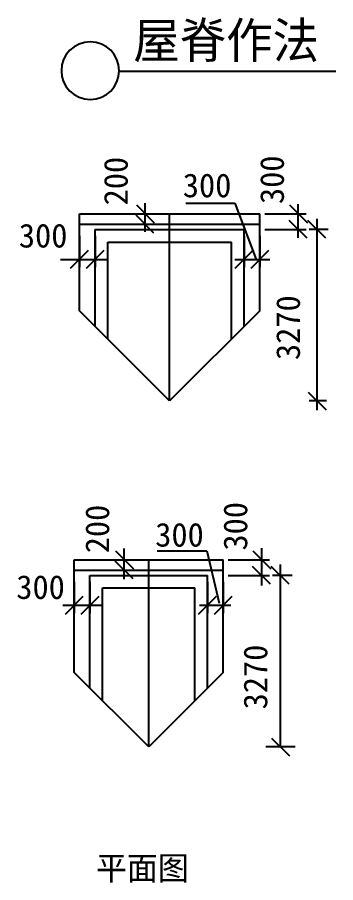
# Model space of a CAD drawing. Header units: metres. Extents: x 2670 to 45747, y -17800 to 38568.
# Drawn here: x 38449 to 44519, y -14825 to 1684 of the extents above; entities that cross this region are included whole.
import ezdxf

# ---------------------------------------------------------------- set-up
doc = ezdxf.new("R2010")
doc.units = ezdxf.units.M
doc.layers.add('BD', color=2, linetype='Continuous')
doc.layers.add('MC', color=4, linetype='Continuous')

# ---------------------------------------------------------------- blocks, each defined once
blk = doc.blocks.new('DI')
at = {"color": 3}
blk.add_lwpolyline([(-111.81, -111.43), (115.05, 115.43)], dxfattribs=at)
blk = doc.blocks.new('HN10')
for start, end in [(0, 180), (180, 0)]:
    blk.add_arc((0, 0), 688, start, end)

msp = doc.modelspace()

# ---------------------------------------------------------------- linework, layer by layer
for p, q in [((40385.23, 656.16), (44519.2, 656.16)), ((40887.28, -2409.73), (40887.28, -1861.88)), ((41661.51, -1860.4), (42596.33, -1860.4)), ((42596.33, -1860.4), (43003.81, -2938.05)), ((43806.74, -2523.3), (43806.74, -1878.96)), ((40434.88, -2063.41), (41037.28, -2063.41)), ((40887.28, -2061.91), (40887.28, -2060.41)), ((43166.12, -2063.41), (43956.74, -2063.41)), ((43806.74, -2061.91), (43806.74, -2060.41)), ((40434.88, -2263.41), (41037.28, -2263.41)), ((40887.28, -2264.91), (40887.28, -2266.41)), ((44163.01, -5810.07), (44163.01, -2159.71)), ((39932.63, -4213.41), (39932.63, -2363.41)), ((39932.63, -2363.41), (42772.63, -2363.41)), ((42772.63, -4213.41), (42772.63, -2363.41)), ((43166.12, -2363.41), (43956.74, -2363.41)), ((43806.74, -2364.91), (43806.74, -2366.41)), ((44374.66, -2363.41), (44013.01, -2363.41)), ((39632.63, -2483.41), (39632.63, -3083.65)), ((39932.63, -2483.41), (39932.63, -3083.65)), ((40172.63, -2603.41), (42532.63, -2603.41)), ((40172.63, -4453.41), (40172.63, -2603.41)), ((42532.63, -4453.41), (42532.63, -2603.41)), ((42772.63, -2483.41), (42772.63, -3083.65)), ((43072.63, -2483.41), (43072.63, -3083.65)), ((39273.13, -2933.65), (40187.86, -2933.65)), ((39631.13, -2933.65), (39629.63, -2933.65)), ((39934.13, -2933.65), (39935.63, -2933.65)), ((42597.97, -2933.65), (43265.87, -2933.65)), ((42771.13, -2933.65), (42769.63, -2933.65)), ((43074.13, -2933.65), (43075.63, -2933.65)), ((44344, -5633.41), (44013.01, -5633.41)), ((40488.57, -9035.61), (40488.57, -8449.32)), ((41113.93, -8494.67), (42062.4, -8494.67)), ((42062.4, -8494.67), (42299.52, -9494.92)), ((43108.03, -9152.73), (43108.03, -8442.02)), ((40036.18, -8663.04), (40638.57, -8663.04)), ((40488.57, -8661.54), (40488.57, -8660.04)), ((42467.42, -8663.04), (43258.03, -8663.04)), ((43108.03, -8661.54), (43108.03, -8660.04)), ((40036.18, -8863.04), (40638.57, -8863.04)), ((40488.57, -8864.54), (40488.57, -8866.04)), ((43464.31, -12231.54), (43464.31, -8757.89)), ((39833.93, -8963.04), (42073.93, -8963.04)), ((39833.93, -11113.04), (39833.93, -8963.04)), ((42073.93, -11113.04), (42073.93, -8963.04)), ((42467.42, -8963.04), (43258.03, -8963.04)), ((43108.03, -8964.54), (43108.03, -8966.04)), ((43689.64, -8963.04), (43314.31, -8963.04)), ((39533.93, -9083.04), (39533.93, -9683.28)), ((39833.93, -9083.04), (39833.93, -9683.28)), ((40073.93, -9203.04), (41833.93, -9203.04)), ((40073.93, -11353.04), (40073.93, -9203.04)), ((41833.93, -11353.04), (41833.93, -9203.04)), ((42073.93, -9083.04), (42073.93, -9683.28)), ((42373.93, -9083.04), (42373.93, -9683.28)), ((39319.57, -9533.28), (40047.24, -9533.28)), ((39532.43, -9533.28), (39530.93, -9533.28)), ((39835.43, -9533.28), (39836.93, -9533.28)), ((41925.07, -9533.28), (42518.01, -9533.28)), ((42072.43, -9533.28), (42070.93, -9533.28)), ((42375.43, -9533.28), (42376.93, -9533.28)), ((43748.82, -12233.04), (43188.59, -12233.04))]:
    msp.add_line(p, q)
at = {"layer": 'BD'}
for p, q in [((39632.63, -3913.41), (39632.63, -2063.41)), ((39632.63, -2063.41), (43072.63, -2063.41)), ((41352.63, -5633.41), (41352.63, -2063.41)), ((43072.63, -3913.41), (43072.63, -2063.41)), ((39632.63, -2263.41), (43072.63, -2263.41)), ((41352.63, -5633.41), (39632.63, -3913.41)), ((43072.63, -3913.41), (41352.63, -5633.41)), ((39533.93, -8663.04), (42373.93, -8663.04)), ((39533.93, -10813.04), (39533.93, -8663.04)), ((40953.93, -12233.04), (40953.93, -8663.04)), ((42373.93, -10813.04), (42373.93, -8663.04)), ((39533.93, -8863.04), (42373.93, -8863.04)), ((40953.93, -12233.04), (39533.93, -10813.04)), ((42373.93, -10813.04), (40953.93, -12233.04))]:
    msp.add_line(p, q, dxfattribs=at)

# ---------------------------------------------------------------- block references
at = {"xscale": 1.5, "yscale": 1.5, "zscale": 1.5}
for p, rotation in [((40887.28, -2063.41), 270), ((43806.74, -2063.41), 270), ((40887.28, -2263.41), 90), ((43806.74, -2363.41), 90), ((44163.01, -2363.41), 90), ((39932.63, -2933.65), 180), ((43072.63, -2933.65), 180), ((44163.01, -5633.41), 270), ((40488.57, -8663.04), 270), ((43108.03, -8663.04), 270), ((40488.57, -8863.04), 90), ((43108.03, -8963.04), 90), ((43464.31, -8963.04), 90), ((39833.93, -9533.28), 180), ((42373.93, -9533.28), 180), ((43464.31, -12233.04), 270)]:
    msp.add_blockref('DI', p, dxfattribs=dict(at, rotation=rotation))
for p in [(39632.63, -2933.65), (42772.63, -2933.65), (39533.93, -9533.28), (42073.93, -9533.28)]:
    msp.add_blockref('DI', p, dxfattribs=at)
at = {"layer": 'MC', "xscale": 0.8, "yscale": 0.8, "zscale": 0.8}
msp.add_blockref('HN10', (39840.05, 665.26), dxfattribs=at)

# ---------------------------------------------------------------- texts
for s, p in [('300', (43532.34, -1878.43)), ('200', (40553.7, -1904.16)), ('3270', (43838.21, -4854.41)), ('200', (40200.41, -8541.01)), ('300', (42833.16, -8489.18)), ('3270', (43215.78, -11518.86))]:
    msp.add_text(s, height=454, rotation=90).set_placement(p)
for s, p in [('300', (41604.32, -1749.48)), ('300', (38478.55, -2707.89)), ('300', (41078.36, -8414.2)), ('300', (38429.52, -9412.6)), ('平面图', (39947.85, -14775.34))]:
    msp.add_text(s, height=454).set_placement(p)
at = {"layer": 'MC'}
msp.add_text('屋脊作法', height=681, dxfattribs=at).set_placement((40660.72, 901.71))

doc.saveas('drawing.dxf')
